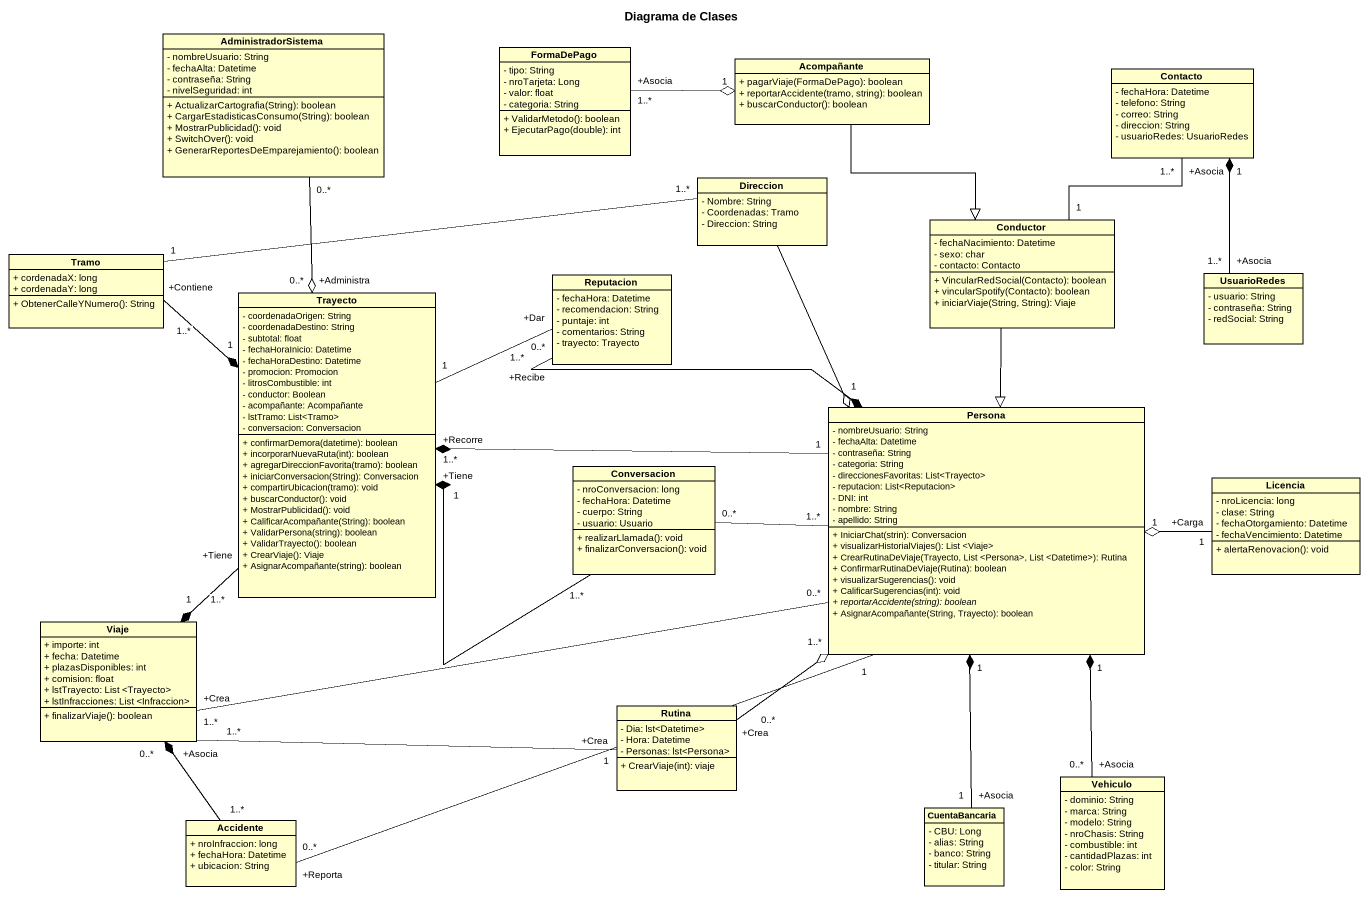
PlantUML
@startuml
title Diagrama de Clases
hide circle
hide empty members
skinparam classAttributeIconSize 0
class AdministradorSistema {
  - nombreUsuario: String
  - fechaAlta: Datetime
  - contraseña: String
  - nivelSeguridad: int
  + ActualizarCartografia(String): boolean
  + CargarEstadisticasConsumo(String): boolean
  + MostrarPublicidad(): void
  + SwitchOver(): void
  + GenerarReportesDeEmparejamiento(): boolean
}
class FormaDePago {
  - tipo: String
  - nroTarjeta: Long
  - valor: float
  - categoria: String
  + ValidarMetodo(): boolean
  + EjecutarPago(double): int
}
class Acompañante {
  + pagarViaje(FormaDePago): boolean
  + reportarAccidente(tramo, string): boolean
  + buscarConductor(): boolean
}
class Contacto {
  - fechaHora: Datetime
  - telefono: String
  - correo: String
  - direccion: String
  - usuarioRedes: UsuarioRedes
}
class Direccion {
  - Nombre: String
  - Coordenadas: Tramo
  - Direccion: String
}
class Conductor {
  - fechaNacimiento: Datetime
  - sexo: char
  - contacto: Contacto
  + VincularRedSocial(Contacto): boolean
  + vincularSpotify(Contacto): boolean
  + iniciarViaje(String, String): Viaje
}
class Tramo {
  + cordenadaX: long
  + cordenadaY: long
  + ObtenerCalleYNumero(): String
}
class Trayecto {
  - coordenadaOrigen: String
  - coordenadaDestino: String
  - subtotal: float
  - fechaHoraInicio: Datetime
  - fechaHoraDestino: Datetime
  - promocion: Promocion
  - litrosCombustible: int
  - conductor: Boolean
  - acompañante: Acompañante
  - lstTramo: List<Tramo>
  - conversacion: Conversacion
  + confirmarDemora(datetime): boolean
  + incorporarNuevaRuta(int): boolean
  + agregarDireccionFavorita(tramo): boolean
  + iniciarConversacion(String): Conversacion
  + compartirUbicacion(tramo): void
  + buscarConductor(): void
  + MostrarPublicidad(): void
  + CalificarAcompañante(String): boolean
  + ValidarPersona(string): boolean
  + ValidarTrayecto(): boolean
  + CrearViaje(): Viaje
  + AsignarAcompañante(string): boolean
}
class Reputacion {
  - fechaHora: Datetime
  - recomendacion: String
  - puntaje: int
  - comentarios: String
  - trayecto: Trayecto
}
class UsuarioRedes {
  - usuario: String
  - contraseña: String
  - redSocial: String
}
class Persona {
  - nombreUsuario: String
  - fechaAlta: Datetime
  - contraseña: String
  - categoria: String
  - direccionesFavoritas: List<Trayecto>
  - reputacion: List<Reputacion>
  - DNI: int
  - nombre: String
  - apellido: String
  + IniciarChat(strin): Conversacion
  + visualizarHistorialViajes(): List <Viaje>
  + CrearRutinaDeViaje(Trayecto, List <Persona>, List <Datetime>): Rutina
  + ConfirmarRutinaDeViaje(Rutina): boolean
  + visualizarSugerencias(): void
  + CalificarSugerencias(int): void
  {abstract} + reportarAccidente(string): boolean
  + AsignarAcompañante(String, Trayecto): boolean
}
class Conversacion {
  - nroConversacion: long
  - fechaHora: Datetime
  - cuerpo: String
  - usuario: Usuario
  + realizarLlamada(): void
  + finalizarConversacion(): void
}
class Licencia {
  - nroLicencia: long
  - clase: String
  - fechaOtorgamiento: Datetime
  - fechaVencimiento: Datetime
  + alertaRenovacion(): void
}
class Viaje {
  + importe: int
  + fecha: Datetime
  + plazasDisponibles: int
  + comision: float
  + lstTrayecto: List <Trayecto>
  + lstInfracciones: List <Infraccion>
  + finalizarViaje(): boolean
}
class Rutina {
  - Dia: lst<Datetime>
  - Hora: Datetime
  - Personas: lst<Persona>
  + CrearViaje(int): viaje
}
class Vehiculo {
  - dominio: String
  - marca: String
  - modelo: String
  - nroChasis: String
  - combustible: int
  - cantidadPlazas: int
  - color: String
}
class Accidente {
  + nroInfraccion: long
  + fechaHora: Datetime
  + ubicacion: String
}
class CuentaBancaria {
  - CBU: Long
  - alias: String
  - banco: String
  - titular: String
}
AdministradorSistema "0..*" --o "+Administra\n0..*" Trayecto
FormaDePago "+Asocia\n1..*" -right-o "1" Acompañante
Acompañante --|> Conductor
Direccion "1..*" -left- "1" Tramo
Direccion --o Persona
Conductor "1" -up- "+Asocia\n1..*" Contacto
Conductor --|> Persona
Tramo "+Contiene\n1..*" --* "1" Trayecto
Trayecto "+Tiene\n1..*" --* "1" Viaje
Reputacion "+Dar\n1..*" -left- "1" Trayecto
Reputacion "+Recibe\n0..*" -right-* "1" Persona
UsuarioRedes "+Asocia\n1..*" -up-* "1" Contacto
Persona "1" -left-* "+Recorre\n1..*" Trayecto
Persona "1..*" -left- "0..*" Conversacion
Persona "0..*" -left- "+Crea\n1..*" Viaje
Persona "1" -left- "+Reporta\n0..*" Accidente
Conversacion "1..*" -left-* "+Tiene\n1" Trayecto
Licencia "+Carga\n1" -left-o "1" Persona
Rutina "+Crea\n0..*" -up-o "1..*" Persona
Rutina "+Crea\n1" -left- "1..*" Viaje
Vehiculo "+Asocia\n0..*" -up-* "1" Persona
Accidente "1..*" -up-* "+Asocia\n0..*" Viaje
CuentaBancaria "+Asocia\n1" -up-* "1" Persona
@enduml
